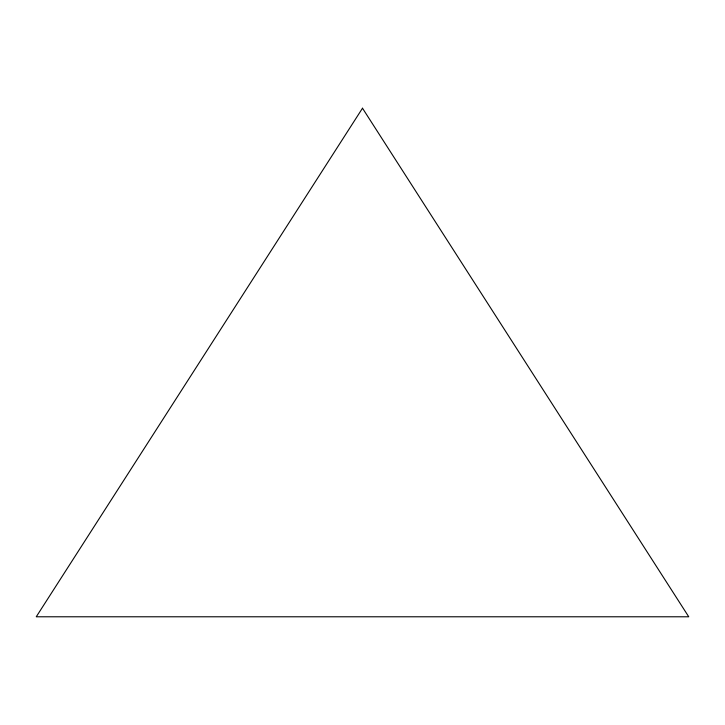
<?xml version="1.0" encoding="UTF-8"?>
<svg xmlns="http://www.w3.org/2000/svg" width="725" height="725" viewBox="0 0 725 725"><rect width="100%" height="100%" fill="white"/><g stroke="black" fill="none" stroke-linecap="round" stroke-linejoin="round"><path stroke-width="1.09" d="M362.5 108.215L36.25 616.785L688.75 616.785L362.5 108.215"/></g></svg>
